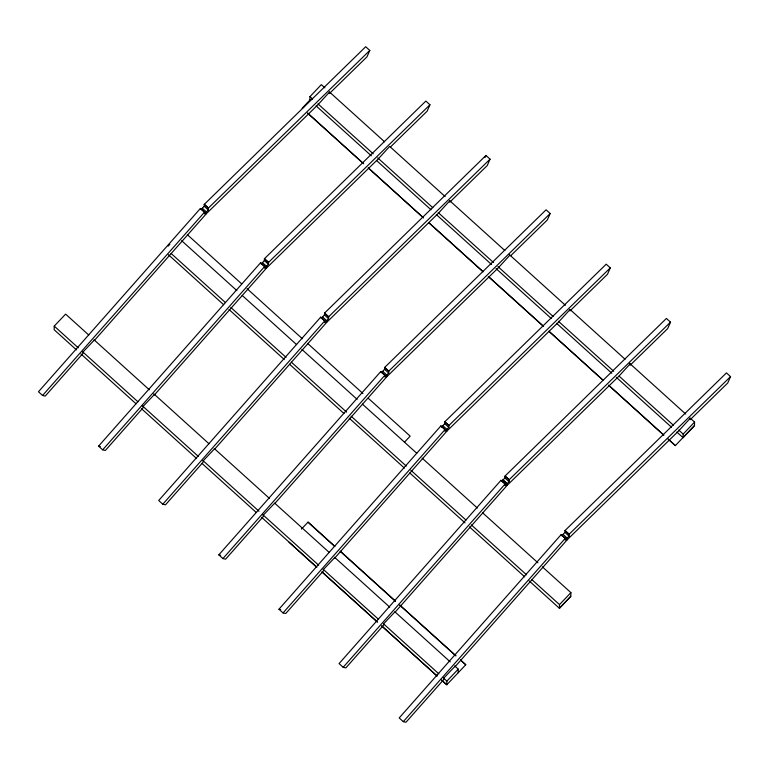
<?xml version="1.0" encoding="UTF-8"?>
<svg xmlns="http://www.w3.org/2000/svg" width="769" height="769" viewBox="0 0 769 769"><rect width="100%" height="100%" fill="white"/><g stroke="black" fill="none" stroke-linecap="round" stroke-linejoin="round"><path stroke-width="1.15" d="M88.762 335.034L65.615 314.108L54.224 326.104L54.157 329.738L76.41 349.866M201.045 209.553L204.208 206.227L204.323 204.323L365.708 46.726L369.802 50.437L366.976 56.858L329.42 93.53L329.449 92.136L318.058 104.622L206.371 213.695L94.308 340.552L94.318 340.061L82.937 352.067L82.908 353.452L45.227 396.102L42.555 395.487L38.45 391.777L200.363 208.495L204.554 212.119L204.516 213.926L208.303 209.927L208.428 208.034L369.802 50.437M206.371 213.695L206.409 211.927L202.305 208.226M261.172 263.921L264.344 260.566L264.469 258.663L425.843 101.066L429.948 104.776L427.122 111.197L390.421 147.033M389.595 146.485L378.204 158.972L266.516 268.045L154.434 394.91L154.444 394.43L143.063 406.426L143.034 407.82L105.353 450.461L102.671 449.846L98.576 446.145L260.576 262.767L264.671 266.478L264.632 268.294L268.448 264.276L268.564 262.373L429.948 104.776M266.497 268.064L266.555 266.276L262.431 262.585M289.057 542.203L316.684 567.186M309.888 100.249L309.965 96.625L321.346 84.628L324.912 87.849M308.033 522.132L334.765 546.375L308.033 522.132L301.429 529.082M321.288 318.279L324.451 314.944L324.576 313.05L485.95 155.453L490.055 159.154L487.229 165.575L449.673 202.257M449.702 200.863L438.311 213.349L326.623 322.422L214.561 449.269L214.57 448.788L203.189 460.794L203.16 462.179L165.479 504.829L162.797 504.214L158.702 500.504L320.702 317.136L324.797 320.846L324.758 322.653L328.555 318.654L328.671 316.751L490.055 159.154M326.623 322.422L326.662 320.654L322.557 316.943M381.414 372.638L384.577 369.312L384.692 367.409L546.077 209.812L550.181 213.522L547.345 219.944L510.654 255.779M384.923 375.205L380.742 371.581L384.923 375.205L384.885 377.021L388.681 373.013L388.797 371.119L550.181 213.522M380.742 371.581L218.819 554.862L222.923 558.573L225.605 559.188L263.277 516.537L263.306 515.153L274.696 503.147L274.687 503.637L386.749 376.781L386.778 375.012L382.683 371.312M441.541 427.006L444.703 423.671L444.818 421.768L606.203 264.171L610.298 267.881L607.472 274.302L569.925 310.974M569.954 309.59L558.563 322.076L446.866 431.149L334.803 557.996L334.813 557.515L323.432 569.512L323.403 570.906L285.732 613.547L283.05 612.931L278.945 609.231L440.945 425.853L445.049 429.563L445.011 431.38L448.808 427.381L448.923 425.478L610.298 267.881M446.866 431.149L446.904 429.381L442.809 425.67M454.7 665.906L458.266 669.126L446.885 681.132L446.799 684.823L441.454 679.998L446.808 684.756L465.774 664.752L460.429 659.917M458.189 672.75L458.266 669.126M465.774 664.752L460.429 659.994M501.667 481.365L504.925 477.934L505.041 476.03L666.415 318.433L670.52 322.144L667.694 328.565L630.138 365.237M503.022 479.933L507.127 483.643L506.992 485.508L394.93 612.355L394.939 611.874L383.558 623.88L383.529 625.264L345.848 667.915L343.176 667.3L339.071 663.589L500.984 480.308L505.175 483.932L505.137 485.739L509.02 481.644L509.145 479.741L670.52 322.144M529.149 580.874L559.438 608.327L559.515 604.626L570.896 592.62L542.385 566.849M561.793 535.724L564.946 532.398L565.071 530.495L726.445 372.898L730.55 376.608L727.724 383.029L690.168 419.701L690.197 418.317L678.806 430.794L567.118 539.867L455.056 666.723L455.065 666.233L443.684 678.239L443.655 679.623L405.974 722.274L403.292 721.658L399.198 717.948L561.11 534.666L565.292 538.29L565.253 540.107L569.05 536.099L569.175 534.205L730.55 376.608M567.118 539.867L567.157 538.098L563.052 534.397M570.896 592.62L570.819 596.321L559.438 608.327M668.223 439.186L675.345 445.626L668.223 439.109M676.864 432.063L683.103 437.696L683.18 434.072L694.561 422.066L690.11 418.038M694.32 425.622L675.345 445.626M694.561 422.066L694.484 425.699L683.103 437.696M485.008 157.587L485.95 155.453M42.555 395.487L204.554 212.119M102.671 449.846L264.671 266.478M162.797 504.214L324.797 320.846M222.923 558.573L384.846 375.291M283.05 612.931L445.049 429.563M343.176 667.3L505.175 483.932M403.292 721.658L565.292 538.29M168.228 246.07L169.853 244.35M509.828 255.221L498.437 267.708L386.749 376.781M404.388 442.29L410.156 436.129L368.274 398.255M630.167 363.852L618.776 376.339L507.088 485.412M559.438 608.25L570.819 596.254M98.576 446.145L100.364 446.549M218.819 554.862L220.607 555.276M278.945 609.231L280.733 609.634M329.363 91.876L384.587 141.804M389.931 146.639L445.155 196.566M449.615 200.594L504.839 250.531M509.289 254.558L565.407 305.293M569.858 309.321L625.082 359.248M629.532 363.276L685.65 414.01M309.965 96.625L312.637 99.038M317.982 103.873L373.205 153.81M377.656 157.828L432.88 207.765M438.224 212.6L493.458 262.527M497.908 266.555L553.132 316.492M558.477 321.317L613.7 371.254M619.045 376.079L673.375 425.209M678.719 430.044L683.18 434.072M316.126 105.891L371.35 155.819M376.695 160.654L431.024 209.783M436.369 214.609L491.593 264.546M496.053 268.573L551.277 318.501M556.621 323.336L611.845 373.273M616.296 377.291L671.52 427.228M307.638 113.081L363.737 163.797M423.383 217.733L368.188 167.825L423.383 217.81M428.727 222.568L483.038 271.668M488.382 276.494L543.577 326.412L488.382 276.571M603.232 380.347L548.922 331.237L603.232 380.415M663.772 435.081L608.577 385.173L663.772 435.158M307.638 113.158L362.843 163.066M428.727 222.635L483.038 271.745M204.323 204.323L208.428 208.034M264.469 258.663L268.564 262.373M324.576 313.05L328.671 316.751M384.692 367.409L388.797 371.119M444.818 421.768L448.923 425.478M565.071 530.495L569.175 534.205M204.246 204.41L208.341 208.12M264.382 258.749L268.487 262.46M324.489 313.137L328.594 316.838M384.615 367.495L388.72 371.206M444.742 421.854L448.836 425.565M564.984 530.581L569.089 534.292M204.208 206.227L208.303 209.927M264.344 260.566L268.448 264.276M324.451 314.944L328.555 318.654M384.577 369.312L388.681 373.013M444.703 423.671L448.808 427.381M504.925 477.934L509.02 481.644M564.946 532.398L569.05 536.099M502.926 480.029L507.031 483.739M200.363 208.495L204.467 212.206M260.489 262.854L264.594 266.564M320.615 317.222L324.72 320.923M440.868 425.939L444.963 429.65M500.984 480.308L505.089 484.009M561.11 534.666L565.215 538.377M187.357 234.68L241.726 283.905M247.07 288.673L302.323 338.706M307.667 343.464L362.92 393.497M181.628 240.668L236.852 290.605M242.197 295.431L296.536 344.56M301.881 349.395L357.104 399.332M362.449 404.158L416.788 453.287M422.133 458.122L477.366 508.059M482.711 512.894L537.935 562.821M171.131 253.472L225.471 302.602M230.815 307.437L286.049 357.374M291.393 362.199L346.617 412.136M351.068 416.164L406.301 466.101M410.752 470.128L465.985 520.055M471.33 524.891L526.554 574.827M531.898 579.663L559.515 604.626M168.392 254.683L223.644 304.716M228.96 309.446L284.242 359.507M289.529 364.218L343.954 413.501M349.213 418.182L404.446 468.11M409.79 472.945L465.014 522.882M469.465 526.909L524.698 576.846M399.822 605.126L455.969 655.89L399.822 605.193M94.106 339.869L149.301 389.777M153.762 393.805L208.957 443.723M214.301 448.548L269.506 498.456M274.85 503.291L329.161 552.402M334.505 557.227L389.7 607.135M395.045 611.97L450.25 661.878M54.224 326.104L78.265 347.848M82.725 351.866L137.92 401.783M142.371 405.811L198.469 456.526M202.92 460.544L259.009 511.27M262.575 514.49L318.664 565.205M323.124 569.233L378.319 619.141M383.664 623.967L438.868 673.884M443.319 677.912L446.885 681.132M80.86 353.884L136.065 403.802M141.409 408.627L196.614 458.545M201.949 463.371L256.269 512.481M261.604 517.306L316.809 567.224M322.038 571.944L377.358 621.967M381.751 625.937L437.013 675.903M322.038 572.021L377.291 621.977M381.741 626.004L437.003 675.961M302.304 108.256L310.551 99.634L302.304 108.256M509.145 479.741L505.041 476.03L509.059 479.827M395.372 601.098L340.119 551.133L395.372 601.166"/></g></svg>
